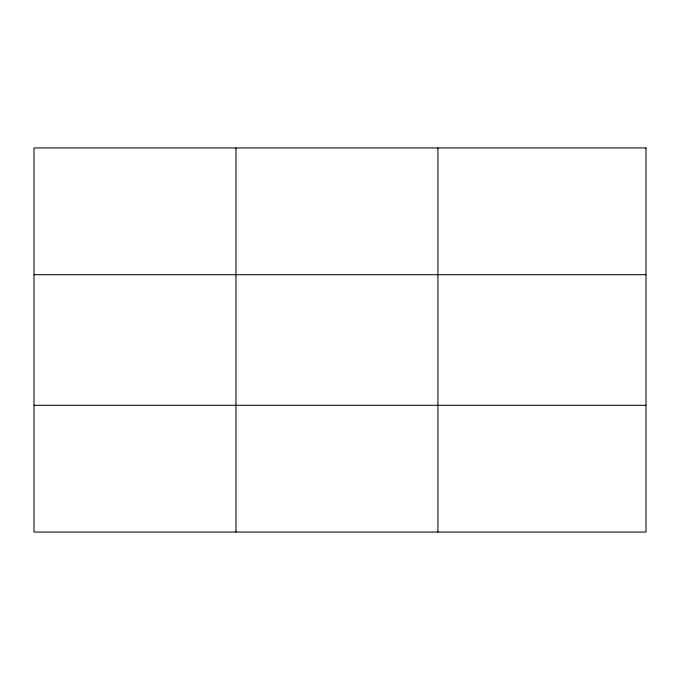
<?xml version="1.0" encoding="UTF-8"?>
<svg xmlns="http://www.w3.org/2000/svg" width="680" height="680" viewBox="0 0 680 680"><rect width="100%" height="100%" fill="white"/><g stroke="black" fill="none" stroke-linecap="round" stroke-linejoin="round"><path stroke-width="1.02" d="M235.96 147.942L235.96 532.058M437.92 147.942L437.92 532.058M34 274.703L646 274.703M34 405.297L646 405.297M646 147.942L646 532.058L34 532.058L34 147.942L646 147.942"/></g></svg>
